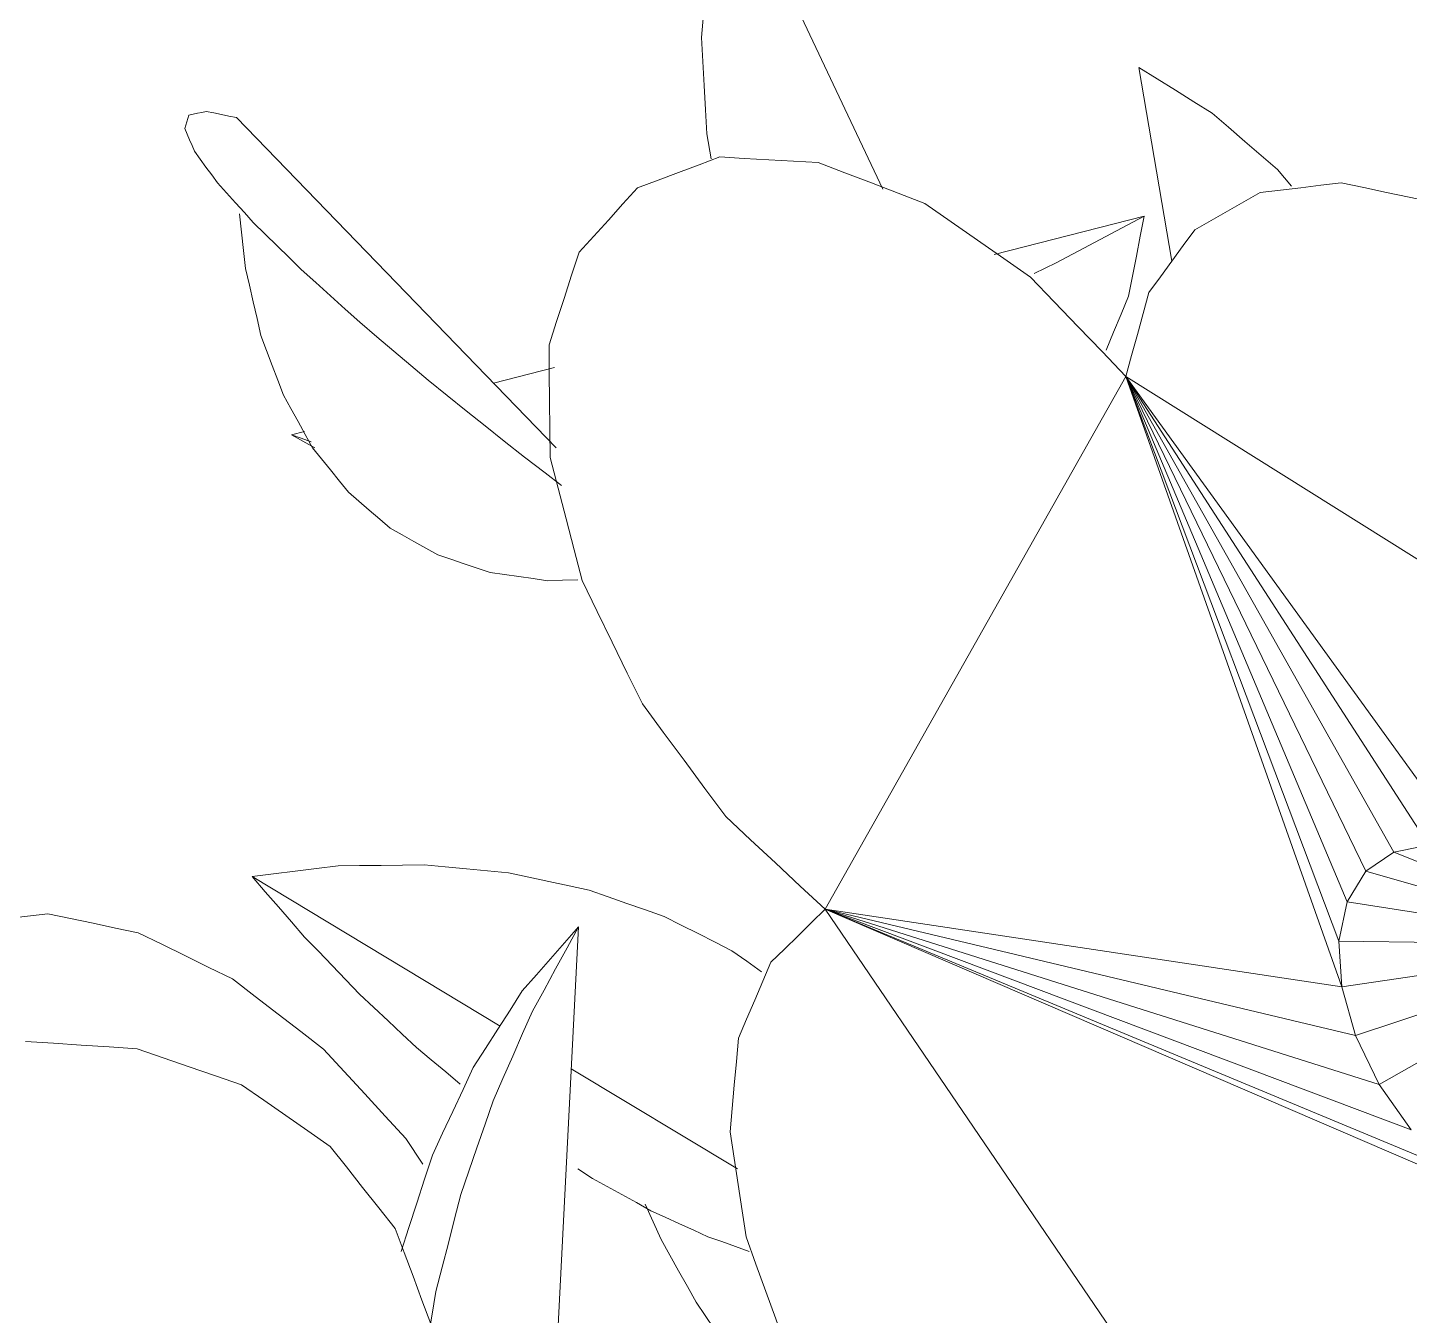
# Model space of a CAD drawing. Header units: metres. Extents: x -18.34 to -13.25, y -25.49 to -16.26.
# Drawn here: x -15.1639 to -15.0953, y -16.6287 to -16.5648 of the extents above; entities that cross this region are included whole.
import ezdxf

# ---------------------------------------------------------------- set-up
doc = ezdxf.new("R2010")
doc.units = ezdxf.units.M
doc.layers.add('Importações nas famílias', color=7, linetype='Continuous', lineweight=5)
doc.layers.add('Vegetação', color=7, linetype='Continuous', lineweight=5)

# ---------------------------------------------------------------- blocks, each defined once
blk = doc.blocks.new('Planta_pergolado_12200 - plantas pergolado_skp_Component_12-V1388-Pavimento 02 - Executivo')
at = {"layer": 'Importações nas famílias', "color": 9, "flags": 128}
for points in [[(0.100281, 0.034862), (0.09968, 0.034325), (0.09908, 0.033788)], [(0.09908, 0.033788), (0.098544, 0.033128), (0.098009, 0.032468), (0.097473, 0.031808), (0.096938, 0.031148)], [(0.096938, 0.031148), (0.09648, 0.03038), (0.096022, 0.029612)]]:
    blk.add_lwpolyline(points, dxfattribs=at)
blk = doc.blocks.new('Planta_pergolado_12200 - plantas pergolado_skp_Component_12-V1389-Pavimento 02 - Executivo')
at = {"layer": 'Importações nas famílias', "color": 9, "flags": 128}
for points in [[(0.139954, 0.03101), (0.139145, 0.030566), (0.138306, 0.030106)], [(0.138306, 0.030106), (0.137562, 0.029542), (0.136817, 0.028978), (0.136073, 0.028414)]]:
    blk.add_lwpolyline(points, dxfattribs=at)
blk = doc.blocks.new('Planta_pergolado_12200 - plantas pergolado_skp_Component_12-V7-Pavimento 02 - Executivo')
at = {"layer": 'Importações nas famílias', "color": 9, "flags": 128}
for points in [[(0.146968, 0.033379), (0.147629, 0.033025), (0.14829, 0.032671), (0.14895, 0.032316), (0.149611, 0.031962)], [(0.149611, 0.031962), (0.150378, 0.031639), (0.151146, 0.031315), (0.151913, 0.030992), (0.15268, 0.030668)], [(0.15268, 0.030668), (0.153536, 0.030383), (0.154392, 0.030098)]]:
    blk.add_lwpolyline(points, dxfattribs=at)
blk = doc.blocks.new('Planta_pergolado_12200 - plantas pergolado_skp_Component_17-V1390-Pavimento 02 - Executivo')
at = {"layer": 'Importações nas famílias', "color": 9}
for p, q in [((0.129426, 0.045015), (0.129352, 0.045903)), ((0.13152, 0.03763), (0.131239, 0.038208)), ((0.146293, 0.033744), (0.145722, 0.03305)), ((0.145722, 0.03305), (0.145056, 0.032615)), ((0.137345, 0.031307), (0.13668, 0.031743))]:
    blk.add_line(p, q, dxfattribs=at)
at = {"layer": 'Importações nas famílias', "color": 9, "flags": 128}
blk.add_lwpolyline([(0.139488, 0.030861), (0.138774, 0.03101), (0.13806, 0.031159), (0.137345, 0.031307)], dxfattribs=at)
blk = doc.blocks.new('Planta_pergolado_12200 - plantas pergolado_skp_Component_16-V1391-Pavimento 02 - Executivo')
for name in ['Planta_pergolado_12200 - plantas pergolado_skp_Component_17-V1390-Pavimento 02 - Executivo', 'Planta_pergolado_12200 - plantas pergolado_skp_Component_12-V1388-Pavimento 02 - Executivo', 'Planta_pergolado_12200 - plantas pergolado_skp_Component_12-V7-Pavimento 02 - Executivo', 'Planta_pergolado_12200 - plantas pergolado_skp_Component_12-V1389-Pavimento 02 - Executivo']:
    blk.add_blockref(name, (0, 0))
blk = doc.blocks.new('Planta_pergolado_12200 - plantas pergolado_skp_Component_12-V19-Pavimento 02 - Executivo')
at = {"layer": 'Importações nas famílias', "color": 9, "flags": 128}
for points in [[(0.141649, 0.037965), (0.140953, 0.038168), (0.140257, 0.03837), (0.139562, 0.038573)], [(0.142981, 0.037264), (0.142315, 0.037615), (0.141649, 0.037965)]]:
    blk.add_lwpolyline(points, dxfattribs=at)
blk = doc.blocks.new('Planta_pergolado_12200 - plantas pergolado_skp_Component_16-V1401-Pavimento 02 - Executivo')
blk.add_blockref('Planta_pergolado_12200 - plantas pergolado_skp_Component_12-V19-Pavimento 02 - Executivo', (0, 0))
blk = doc.blocks.new('Planta_pergolado_12200 - plantas pergolado_skp_-V1406-Pavimento 02 - Executivo')
blk.add_blockref('Planta_pergolado_12200 - plantas pergolado_skp_Component_16-V1401-Pavimento 02 - Executivo', (0, 0))
blk = doc.blocks.new('Planta_pergolado_12200 - plantas pergolado_skp_-V1407-Pavimento 02 - Executivo')
at = {"xscale": 1.254472261797389, "yscale": 1.254472261797389, "zscale": 1.254472261797389, "rotation": 44.99999999999149}
blk.add_blockref('Planta_pergolado_12200 - plantas pergolado_skp_-V1406-Pavimento 02 - Executivo', (0.101937, -0.102346), dxfattribs=at)
blk.add_blockref('Planta_pergolado_12200 - plantas pergolado_skp_Component_16-V1391-Pavimento 02 - Executivo', (0, 0))
blk = doc.blocks.new('Planta_pergolado_12200 - plantas pergolado_skp_Component_12-V1468-Pavimento 02 - Executivo')
at = {"layer": 'Importações nas famílias', "color": 9}
for p, q in [((0.142039, 0.024325), (0.145149, 0.03287)), ((0.14444, 0.031897), (0.144658, 0.032255))]:
    blk.add_line(p, q, dxfattribs=at)
at = {"layer": 'Importações nas famílias', "color": 9, "flags": 128}
for points in [[(0.1435, 0.030127), (0.143735, 0.030569), (0.14397, 0.031012), (0.144205, 0.031454), (0.14444, 0.031897)], [(0.139954, 0.03101), (0.139145, 0.030566), (0.138306, 0.030106)], [(0.138306, 0.030106), (0.137562, 0.029542), (0.136817, 0.028978), (0.136073, 0.028414)], [(0.142506, 0.028037), (0.142754, 0.02856), (0.143003, 0.029082), (0.143251, 0.029605), (0.1435, 0.030127)], [(0.141469, 0.025652), (0.141728, 0.026248), (0.141987, 0.026845), (0.142246, 0.027441), (0.142506, 0.028037)], [(0.140935, 0.024324), (0.141202, 0.024988), (0.141469, 0.025652)]]:
    blk.add_lwpolyline(points, dxfattribs=at)
blk = doc.blocks.new('Planta_pergolado_12200 - plantas pergolado_skp_Component_12-V114-Pavimento 02 - Executivo')
at = {"layer": 'Importações nas famílias', "color": 9}
blk.add_line((0.146429, 0.033756), (0.146968, 0.033379), dxfattribs=at)
at = {"layer": 'Importações nas famílias', "color": 9, "flags": 128}
for points in [[(0.146968, 0.033379), (0.147629, 0.033025), (0.14829, 0.032671), (0.14895, 0.032316), (0.149611, 0.031962)], [(0.149611, 0.031962), (0.150378, 0.031639), (0.151146, 0.031315), (0.151913, 0.030992), (0.15268, 0.030668)], [(0.15268, 0.030668), (0.153536, 0.030383), (0.154392, 0.030098)]]:
    blk.add_lwpolyline(points, dxfattribs=at)
blk = doc.blocks.new('Planta_pergolado_12200 - plantas pergolado_skp_Component_17-V1469-Pavimento 02 - Executivo')
at = {"layer": 'Importações nas famílias', "color": 9}
for p, q in [((0.129426, 0.045015), (0.129352, 0.045903)), ((0.13152, 0.03763), (0.131239, 0.038208)), ((0.137345, 0.031307), (0.13668, 0.031743))]:
    blk.add_line(p, q, dxfattribs=at)
at = {"layer": 'Importações nas famílias', "color": 9, "flags": 128}
for points in [[(0.148008, 0.035823), (0.147437, 0.03513), (0.146865, 0.034437), (0.146293, 0.033744), (0.145722, 0.03305)], [(0.145722, 0.03305), (0.145056, 0.032615), (0.144391, 0.032179), (0.143725, 0.031743), (0.143059, 0.031307)], [(0.140202, 0.030713), (0.139488, 0.030861), (0.138774, 0.03101), (0.13806, 0.031159), (0.137345, 0.031307)], [(0.143059, 0.031307), (0.142345, 0.031159), (0.141631, 0.03101), (0.140917, 0.030861), (0.140202, 0.030713)]]:
    blk.add_lwpolyline(points, dxfattribs=at)
blk = doc.blocks.new('Planta_pergolado_12200 - plantas pergolado_skp_Component_16-V1470-Pavimento 02 - Executivo')
for name in ['Planta_pergolado_12200 - plantas pergolado_skp_Component_17-V1469-Pavimento 02 - Executivo', 'Planta_pergolado_12200 - plantas pergolado_skp_Component_12-V1388-Pavimento 02 - Executivo', 'Planta_pergolado_12200 - plantas pergolado_skp_Component_12-V114-Pavimento 02 - Executivo', 'Planta_pergolado_12200 - plantas pergolado_skp_Component_12-V1468-Pavimento 02 - Executivo']:
    blk.add_blockref(name, (0, 0))
blk = doc.blocks.new('Planta_pergolado_12200 - plantas pergolado_skp_Component_12-V128-Pavimento 02 - Executivo')
at = {"layer": 'Importações nas famílias', "color": 9}
for p, q in [((0.139728, 0.033131), (0.144312, 0.036563)), ((0.140108, 0.03472), (0.140926, 0.035107)), ((0.124402, 0.021655), (0.126268, 0.023052)), ((0.118394, 0.018006), (0.118225, 0.01703)), ((0.118225, 0.01703), (0.118628, 0.017332))]:
    blk.add_line(p, q, dxfattribs=at)
at = {"layer": 'Importações nas famílias', "color": 9, "flags": 128}
for points in [[(0.141649, 0.037965), (0.140953, 0.038168), (0.140257, 0.03837), (0.139562, 0.038573)], [(0.144312, 0.036563), (0.143646, 0.036914), (0.142981, 0.037264), (0.142315, 0.037615), (0.141649, 0.037965)], [(0.140926, 0.035107), (0.141772, 0.035471), (0.142619, 0.035835), (0.143466, 0.036199), (0.144312, 0.036563)], [(0.118225, 0.01703), (0.11835, 0.017394), (0.118476, 0.017758)]]:
    blk.add_lwpolyline(points, dxfattribs=at)
blk = doc.blocks.new('Planta_pergolado_12200 - plantas pergolado_skp_Component_16-V1487-Pavimento 02 - Executivo')
blk.add_blockref('Planta_pergolado_12200 - plantas pergolado_skp_Component_12-V128-Pavimento 02 - Executivo', (0, 0))
blk = doc.blocks.new('Planta_pergolado_12200 - plantas pergolado_skp_-V1494-Pavimento 02 - Executivo')
blk.add_blockref('Planta_pergolado_12200 - plantas pergolado_skp_Component_16-V1487-Pavimento 02 - Executivo', (0, 0))
blk = doc.blocks.new('Planta_pergolado_12200 - plantas pergolado_skp_-V1495-Pavimento 02 - Executivo')
at = {"xscale": 1.254472261797389, "yscale": 1.254472261797389, "zscale": 1.254472261797389, "rotation": 44.99999999999149}
blk.add_blockref('Planta_pergolado_12200 - plantas pergolado_skp_-V1494-Pavimento 02 - Executivo', (0.101937, -0.102346), dxfattribs=at)
blk.add_blockref('Planta_pergolado_12200 - plantas pergolado_skp_Component_16-V1470-Pavimento 02 - Executivo', (0, 0))
blk = doc.blocks.new('Planta_pergolado_12200 - plantas pergolado_skp_-V1496-Pavimento 02 - Executivo')
at = {"rotation": 89.9999999999999}
for name in ['Planta_pergolado_12200 - plantas pergolado_skp_-V1495-Pavimento 02 - Executivo', 'Planta_pergolado_12200 - plantas pergolado_skp_-V1407-Pavimento 02 - Executivo']:
    blk.add_blockref(name, (0.696245, 0.01573), dxfattribs=at)
blk = doc.blocks.new('Planta_pergolado_12200 - plantas pergolado_skp_Component_12-V389-Pavimento 02 - Executivo')
at = {"layer": 'Importações nas famílias', "color": 9}
for p, q in [((0.186091, 0.276065), (0.177946, 0.265362)), ((0.170963, 0.262488), (0.170447, 0.261856)), ((0.17561, 0.262292), (0.170155, 0.255122))]:
    blk.add_line(p, q, dxfattribs=at)
at = {"layer": 'Importações nas famílias', "color": 9, "flags": 128}
for points in [[(0.186091, 0.276065), (0.185327, 0.275535), (0.184564, 0.275005), (0.1838, 0.274476), (0.183037, 0.273946)], [(0.186151, 0.272047), (0.186136, 0.273051), (0.186121, 0.274056), (0.186106, 0.27506), (0.186091, 0.276065)], [(0.183037, 0.273946), (0.182308, 0.273383), (0.181579, 0.27282), (0.18085, 0.272257), (0.180121, 0.271693)], [(0.180121, 0.271693), (0.179434, 0.271103), (0.178747, 0.270512), (0.178061, 0.269922), (0.177374, 0.269331)], [(0.185777, 0.268063), (0.18587, 0.269059), (0.185964, 0.270055), (0.186057, 0.271051), (0.186151, 0.272047)], [(0.177374, 0.269331), (0.176738, 0.26872), (0.176101, 0.268109), (0.175464, 0.267498)], [(0.184977, 0.264207), (0.185177, 0.265171), (0.185377, 0.266135), (0.185577, 0.267099), (0.185777, 0.268063)], [(0.183769, 0.260569), (0.184071, 0.261478), (0.184373, 0.262388), (0.184675, 0.263297), (0.184977, 0.264207)], [(0.170447, 0.261856), (0.170001, 0.261224), (0.169554, 0.260592), (0.169108, 0.259959), (0.168661, 0.259327)], [(0.182183, 0.257234), (0.18258, 0.258068), (0.182976, 0.258902), (0.183373, 0.259735), (0.183769, 0.260569)], [(0.168661, 0.259327), (0.168289, 0.258702), (0.167917, 0.258077), (0.167545, 0.257451), (0.167173, 0.256826)], [(0.167173, 0.256826), (0.166879, 0.256215), (0.166585, 0.255604), (0.166291, 0.254992)], [(0.180256, 0.254281), (0.180738, 0.255019), (0.18122, 0.255758), (0.181702, 0.256496), (0.182183, 0.257234)], [(0.179144, 0.25303), (0.1797, 0.253656), (0.180256, 0.254281)]]:
    blk.add_lwpolyline(points, dxfattribs=at)
blk = doc.blocks.new('Planta_pergolado_12200 - plantas pergolado_skp_Component_12-V390-Pavimento 02 - Executivo')
at = {"layer": 'Importações nas famílias', "color": 9}
for p, q in [((0.219014, 0.231057), (0.209893, 0.23052)), ((0.212767, 0.224606), (0.213596, 0.225169))]:
    blk.add_line(p, q, dxfattribs=at)
at = {"layer": 'Importações nas famílias', "color": 9, "flags": 128}
for points in [[(0.216531, 0.227904), (0.217152, 0.228692), (0.217773, 0.22948), (0.218393, 0.230269), (0.219014, 0.231057)], [(0.213596, 0.225169), (0.21433, 0.225853), (0.215064, 0.226536), (0.215797, 0.22722), (0.216531, 0.227904)]]:
    blk.add_lwpolyline(points, dxfattribs=at)
blk = doc.blocks.new('Planta_pergolado_12200 - plantas pergolado_skp_Component_16-V1767-Pavimento 02 - Executivo')
for name in ['Planta_pergolado_12200 - plantas pergolado_skp_Component_12-V389-Pavimento 02 - Executivo', 'Planta_pergolado_12200 - plantas pergolado_skp_Component_12-V390-Pavimento 02 - Executivo']:
    blk.add_blockref(name, (0, 0))
blk = doc.blocks.new('Planta_pergolado_12200 - plantas pergolado_skp_Component_12-V1768-Pavimento 02 - Executivo')
at = {"layer": 'Importações nas famílias', "color": 9}
for p, q in [((0.170963, 0.262488), (0.170447, 0.261856)), ((0.183373, 0.259735), (0.183769, 0.260569)), ((0.182625, 0.258163), (0.182976, 0.258902)), ((0.182183, 0.257234), (0.18258, 0.258068))]:
    blk.add_line(p, q, dxfattribs=at)
at = {"layer": 'Importações nas famílias', "color": 9, "flags": 128}
for points in [[(0.184564, 0.275005), (0.1838, 0.274476), (0.183037, 0.273946)], [(0.186151, 0.272047), (0.186136, 0.273051), (0.186121, 0.274056)], [(0.183037, 0.273946), (0.182308, 0.273383), (0.181579, 0.27282), (0.18085, 0.272257), (0.180121, 0.271693)], [(0.180121, 0.271693), (0.179434, 0.271103), (0.178747, 0.270512), (0.178061, 0.269922), (0.177374, 0.269331)], [(0.185777, 0.268063), (0.18587, 0.269059), (0.185964, 0.270055), (0.186057, 0.271051), (0.186151, 0.272047)], [(0.177374, 0.269331), (0.176738, 0.26872), (0.176101, 0.268109), (0.175464, 0.267498)], [(0.184977, 0.264207), (0.185177, 0.265171), (0.185377, 0.266135), (0.185577, 0.267099), (0.185777, 0.268063)], [(0.183769, 0.260569), (0.184071, 0.261478), (0.184373, 0.262388), (0.184675, 0.263297), (0.184977, 0.264207)], [(0.170447, 0.261856), (0.170001, 0.261224), (0.169554, 0.260592), (0.169108, 0.259959), (0.168661, 0.259327)], [(0.168661, 0.259327), (0.168289, 0.258702), (0.167917, 0.258077), (0.167545, 0.257451), (0.167173, 0.256826)], [(0.167173, 0.256826), (0.166879, 0.256215), (0.166585, 0.255604), (0.166291, 0.254992)], [(0.180256, 0.254281), (0.180738, 0.255019), (0.18122, 0.255758), (0.181702, 0.256496), (0.182183, 0.257234)], [(0.179144, 0.25303), (0.1797, 0.253656), (0.180256, 0.254281)]]:
    blk.add_lwpolyline(points, dxfattribs=at)
blk = doc.blocks.new('Planta_pergolado_12200 - plantas pergolado_skp_Component_12-V395-Pavimento 02 - Executivo')
at = {"layer": 'Importações nas famílias', "color": 9}
blk.add_line((0.212767, 0.224606), (0.213596, 0.225169), dxfattribs=at)
at = {"layer": 'Importações nas famílias', "color": 9, "flags": 128}
for points in [[(0.216531, 0.227904), (0.217152, 0.228692), (0.217773, 0.22948)], [(0.213596, 0.225169), (0.21433, 0.225853), (0.215064, 0.226536), (0.215797, 0.22722), (0.216531, 0.227904)]]:
    blk.add_lwpolyline(points, dxfattribs=at)
blk = doc.blocks.new('Planta_pergolado_12200 - plantas pergolado_skp_Component_16-V1773-Pavimento 02 - Executivo')
for name in ['Planta_pergolado_12200 - plantas pergolado_skp_Component_12-V1768-Pavimento 02 - Executivo', 'Planta_pergolado_12200 - plantas pergolado_skp_Component_12-V395-Pavimento 02 - Executivo']:
    blk.add_blockref(name, (0, 0))
blk = doc.blocks.new('Planta_pergolado_12200 - plantas pergolado_skp_-V1798-Pavimento 02 - Executivo')
for name in ['Planta_pergolado_12200 - plantas pergolado_skp_Component_16-V1767-Pavimento 02 - Executivo', 'Planta_pergolado_12200 - plantas pergolado_skp_Component_16-V1773-Pavimento 02 - Executivo']:
    blk.add_blockref(name, (0, 0))
blk = doc.blocks.new('Planta_pergolado_12200 - plantas pergolado_skp_-V1872-Pavimento 02 - Executivo')
at = {"rotation": 89.9999999999999}
blk.add_blockref('Planta_pergolado_12200 - plantas pergolado_skp_-V1798-Pavimento 02 - Executivo', (0.274037, 0.01573), dxfattribs=at)
blk = doc.blocks.new('Planta_pergolado_12200 - plantas pergolado_skp_Component_17-V2016-Pavimento 02 - Executivo')
at = {"layer": 'Importações nas famílias', "color": 9, "flags": 128}
for points in [[(-0.26498, -0.353858), (-0.266165, -0.354303), (-0.267349, -0.354748), (-0.268534, -0.355193), (-0.269719, -0.355639)], [(-0.269719, -0.355639), (-0.270738, -0.356445), (-0.271756, -0.357251), (-0.272775, -0.358057), (-0.273793, -0.358863)], [(-0.273793, -0.358863), (-0.274559, -0.359961), (-0.275324, -0.361059), (-0.276089, -0.362157), (-0.276854, -0.363256)], [(-0.276854, -0.363256), (-0.277301, -0.364552), (-0.277747, -0.365848), (-0.278194, -0.367145), (-0.27864, -0.368441)], [(-0.27864, -0.368441), (-0.27873, -0.369825), (-0.27882, -0.371208), (-0.278909, -0.372592), (-0.278999, -0.373976)]]:
    blk.add_lwpolyline(points, dxfattribs=at)
blk = doc.blocks.new('Planta_pergolado_12200 - plantas pergolado_skp_Component_16-V2017-Pavimento 02 - Executivo')
blk.add_blockref('Planta_pergolado_12200 - plantas pergolado_skp_Component_17-V2016-Pavimento 02 - Executivo', (0, 0))
blk = doc.blocks.new('Planta_pergolado_12200 - plantas pergolado_skp_Component_17-V2039-Pavimento 02 - Executivo')
at = {"layer": 'Importações nas famílias', "color": 9}
for p, q in [((-0.295201, -0.292594), (-0.312009, -0.319373)), ((-0.283779, -0.294579), (-0.288401, -0.306083)), ((-0.283779, -0.294579), (-0.287445, -0.307469)), ((-0.283779, -0.294579), (-0.285938, -0.308397)), ((-0.283779, -0.294579), (-0.283984, -0.308805)), ((-0.283779, -0.294579), (-0.281716, -0.308663)), ((-0.283779, -0.294579), (-0.279289, -0.307983)), ((-0.283779, -0.294579), (-0.276867, -0.306811)), ((-0.271516, -0.301684), (-0.285564, -0.334299)), ((-0.288446, -0.302341), (-0.312009, -0.319373)), ((-0.272691, -0.303335), (-0.285564, -0.334299)), ((-0.288743, -0.304334), (-0.312009, -0.319373)), ((-0.288674, -0.304685), (-0.288401, -0.306083)), ((-0.274617, -0.305225), (-0.285564, -0.334299)), ((-0.274617, -0.305225), (-0.276867, -0.306811)), ((-0.312009, -0.319373), (-0.288401, -0.306083)), ((-0.288401, -0.306083), (-0.287445, -0.307469)), ((-0.276867, -0.306811), (-0.285564, -0.334299)), ((-0.276867, -0.306811), (-0.279289, -0.307983)), ((-0.312009, -0.319373), (-0.287445, -0.307469)), ((-0.287445, -0.307469), (-0.285938, -0.308397)), ((-0.285938, -0.308397), (-0.312009, -0.319373)), ((-0.285938, -0.308397), (-0.283984, -0.308805)), ((-0.279289, -0.307983), (-0.285564, -0.334299)), ((-0.285564, -0.334299), (-0.246916, -0.307988)), ((-0.279289, -0.307983), (-0.281716, -0.308663)), ((-0.312009, -0.319373), (-0.281716, -0.308663)), ((-0.283984, -0.308805), (-0.312009, -0.319373)), ((-0.281716, -0.308663), (-0.285564, -0.334299)), ((-0.283984, -0.308805), (-0.281716, -0.308663)), ((-0.285564, -0.334299), (-0.312009, -0.319373))]:
    blk.add_line(p, q, dxfattribs=at)
at = {"layer": 'Importações nas famílias', "color": 9, "flags": 128}
for points in [[(-0.321611, -0.308692), (-0.321376, -0.307569), (-0.321141, -0.306446), (-0.320907, -0.305323), (-0.320672, -0.3042)], [(-0.321135, -0.312702), (-0.321254, -0.3117), (-0.321373, -0.310697), (-0.321492, -0.309695), (-0.321611, -0.308692)], [(-0.319278, -0.315955), (-0.319742, -0.315142), (-0.320207, -0.314329), (-0.320671, -0.313515), (-0.321135, -0.312702)], [(-0.316165, -0.31823), (-0.316943, -0.317662), (-0.317721, -0.317093), (-0.3185, -0.316524), (-0.319278, -0.315955)], [(-0.312009, -0.319373), (-0.313048, -0.319087), (-0.314087, -0.318802), (-0.315126, -0.318516), (-0.316165, -0.31823)], [(-0.316942, -0.324112), (-0.315708, -0.322927), (-0.314475, -0.321743), (-0.313242, -0.320558), (-0.312009, -0.319373)], [(-0.320586, -0.329351), (-0.319675, -0.328041), (-0.318764, -0.326732), (-0.317853, -0.325422), (-0.316942, -0.324112)], [(-0.32263, -0.334641), (-0.322119, -0.333319), (-0.321608, -0.331996), (-0.321097, -0.330674), (-0.320586, -0.329351)], [(-0.285564, -0.334299), (-0.286713, -0.335532), (-0.287862, -0.336764), (-0.289012, -0.337996), (-0.290161, -0.339229)], [(-0.282933, -0.336988), (-0.28359, -0.336316), (-0.284248, -0.335644), (-0.284906, -0.334972), (-0.285564, -0.334299)], [(-0.322898, -0.339531), (-0.322831, -0.338309), (-0.322764, -0.337086), (-0.322697, -0.335864), (-0.32263, -0.334641)], [(-0.263877, -0.336257), (-0.265233, -0.336748), (-0.266589, -0.337238), (-0.267944, -0.337729), (-0.2693, -0.338219)], [(-0.279163, -0.338598), (-0.280106, -0.338195), (-0.281048, -0.337793), (-0.28199, -0.337391), (-0.282933, -0.336988)], [(-0.274513, -0.339017), (-0.275676, -0.338913), (-0.276838, -0.338808), (-0.278001, -0.338703), (-0.279163, -0.338598)], [(-0.2693, -0.338219), (-0.270603, -0.338419), (-0.271906, -0.338618), (-0.27321, -0.338818), (-0.274513, -0.339017)], [(-0.290161, -0.339229), (-0.29156, -0.340263), (-0.292959, -0.341297), (-0.294358, -0.342332), (-0.295757, -0.343366)], [(-0.321369, -0.343602), (-0.321752, -0.342585), (-0.322134, -0.341567), (-0.322516, -0.340549), (-0.322898, -0.339531)], [(-0.295757, -0.343366), (-0.297286, -0.344114), (-0.298815, -0.344861), (-0.300345, -0.345609), (-0.301874, -0.346357)], [(-0.318173, -0.346507), (-0.318972, -0.345781), (-0.319771, -0.345055), (-0.32057, -0.344329), (-0.321369, -0.343602)], [(-0.313583, -0.347997), (-0.31473, -0.347625), (-0.315878, -0.347252), (-0.317025, -0.34688), (-0.318173, -0.346507)], [(-0.301874, -0.346357), (-0.303403, -0.346754), (-0.304932, -0.347151), (-0.306461, -0.347549), (-0.30799, -0.347946)], [(-0.30799, -0.347946), (-0.309388, -0.347959), (-0.310787, -0.347972), (-0.312185, -0.347985), (-0.313583, -0.347997)]]:
    blk.add_lwpolyline(points, dxfattribs=at)
blk = doc.blocks.new('Planta_pergolado_12200 - plantas pergolado_skp_Component_16-V2040-Pavimento 02 - Executivo')
blk.add_blockref('Planta_pergolado_12200 - plantas pergolado_skp_Component_17-V2039-Pavimento 02 - Executivo', (0, 0))
blk = doc.blocks.new('Planta_pergolado_12200 - plantas pergolado_skp_Component_12-V726-Pavimento 02 - Executivo')
at = {"layer": 'Importações nas famílias', "color": 9}
for p, q in [((-0.321302, -0.331431), (-0.337487, -0.339088)), ((-0.324043, -0.340176), (-0.322805, -0.339957))]:
    blk.add_line(p, q, dxfattribs=at)
at = {"layer": 'Importações nas famílias', "color": 9, "flags": 128}
for points in [[(-0.337487, -0.339088), (-0.336454, -0.339332), (-0.33542, -0.339577), (-0.334386, -0.339822), (-0.333352, -0.340067)], [(-0.333352, -0.340067), (-0.332223, -0.340159), (-0.331094, -0.34025), (-0.329965, -0.340341), (-0.328835, -0.340433)], [(-0.328835, -0.340433), (-0.327637, -0.340368), (-0.326439, -0.340304), (-0.325241, -0.34024), (-0.324043, -0.340176)]]:
    blk.add_lwpolyline(points, dxfattribs=at)
blk = doc.blocks.new('Planta_pergolado_12200 - plantas pergolado_skp_Component_12-V727-Pavimento 02 - Executivo')
at = {"layer": 'Importações nas famílias', "color": 9}
blk.add_line((-0.308457, -0.347645), (-0.324856, -0.363501), dxfattribs=at)
at = {"layer": 'Importações nas famílias', "color": 9, "flags": 128}
for points in [[(-0.301905, -0.346566), (-0.301888, -0.347323), (-0.30187, -0.348079)], [(-0.308789, -0.350229), (-0.308004, -0.34921), (-0.307219, -0.34819), (-0.306598, -0.347385)], [(-0.30187, -0.348079), (-0.301972, -0.348787), (-0.302073, -0.349496), (-0.302174, -0.350204), (-0.302275, -0.350913)], [(-0.311827, -0.354003), (-0.311068, -0.35306), (-0.310308, -0.352116), (-0.309548, -0.351172), (-0.308789, -0.350229)], [(-0.302275, -0.350913), (-0.302494, -0.351565), (-0.302712, -0.352217), (-0.302931, -0.352869), (-0.303149, -0.353522)], [(-0.303149, -0.353522), (-0.303483, -0.354111), (-0.303816, -0.3547), (-0.30415, -0.355289), (-0.304483, -0.355878)], [(-0.314694, -0.357387), (-0.313977, -0.356541), (-0.31326, -0.355695), (-0.312544, -0.354849), (-0.311827, -0.354003)], [(-0.304483, -0.355878), (-0.304928, -0.356397), (-0.305373, -0.356916), (-0.305817, -0.357435), (-0.306262, -0.357954)], [(-0.31732, -0.360299), (-0.316664, -0.359571), (-0.316007, -0.358843), (-0.31535, -0.358115), (-0.314694, -0.357387)], [(-0.306262, -0.357954), (-0.306813, -0.358398), (-0.307364, -0.358842), (-0.307915, -0.359285), (-0.308466, -0.359729)], [(-0.308466, -0.359729), (-0.309117, -0.360092), (-0.309768, -0.360455), (-0.310419, -0.360818), (-0.31107, -0.361181)], [(-0.319646, -0.362673), (-0.319064, -0.36208), (-0.318483, -0.361486), (-0.317902, -0.360893), (-0.31732, -0.360299)], [(-0.31107, -0.361181), (-0.311814, -0.361459), (-0.312558, -0.361737), (-0.313302, -0.362016), (-0.314046, -0.362294)], [(-0.321615, -0.364452), (-0.321123, -0.364008), (-0.320631, -0.363563), (-0.320138, -0.363118), (-0.319646, -0.362673)], [(-0.314046, -0.362294), (-0.314875, -0.362485), (-0.315704, -0.362676), (-0.316532, -0.362867), (-0.317361, -0.363057)], [(-0.317361, -0.363057), (-0.318265, -0.363158), (-0.319169, -0.363259), (-0.320074, -0.36336)], [(-0.324856, -0.363501), (-0.324932, -0.36388), (-0.325007, -0.364259), (-0.325083, -0.364637), (-0.325158, -0.365016)], [(-0.323183, -0.365595), (-0.322791, -0.365309), (-0.322399, -0.365024), (-0.322007, -0.364738), (-0.321615, -0.364452)], [(-0.325158, -0.365016), (-0.325113, -0.365232), (-0.325067, -0.365448), (-0.325021, -0.365664), (-0.324976, -0.36588)], [(-0.324976, -0.36588), (-0.32481, -0.365929), (-0.324644, -0.365978), (-0.324478, -0.366026), (-0.324312, -0.366075)], [(-0.324312, -0.366075), (-0.32403, -0.365955), (-0.323747, -0.365835), (-0.323465, -0.365715), (-0.323183, -0.365595)]]:
    blk.add_lwpolyline(points, dxfattribs=at)
blk = doc.blocks.new('Planta_pergolado_12200 - plantas pergolado_skp_Component_16-V2042-Pavimento 02 - Executivo')
for name in ['Planta_pergolado_12200 - plantas pergolado_skp_Component_12-V726-Pavimento 02 - Executivo', 'Planta_pergolado_12200 - plantas pergolado_skp_Component_12-V727-Pavimento 02 - Executivo']:
    blk.add_blockref(name, (0, 0))
blk = doc.blocks.new('Planta_pergolado_12200 - plantas pergolado_skp_Component_12-V2051-Pavimento 02 - Executivo')
at = {"layer": 'Importações nas famílias', "color": 9}
for p, q in [((-0.284695, -0.346532), (-0.229003, -0.349379)), ((-0.232951, -0.351807), (-0.233989, -0.352275))]:
    blk.add_line(p, q, dxfattribs=at)
at = {"layer": 'Importações nas famílias', "color": 9, "flags": 128}
for points in [[(-0.281513, -0.349324), (-0.282308, -0.348626), (-0.283104, -0.347928), (-0.283899, -0.34723), (-0.284695, -0.346532)], [(-0.284695, -0.346532), (-0.283647, -0.347104), (-0.282599, -0.347675), (-0.281551, -0.348247), (-0.280503, -0.348819)], [(-0.280503, -0.348819), (-0.279391, -0.349308), (-0.278279, -0.349797), (-0.277167, -0.350286), (-0.276055, -0.350775)], [(-0.277704, -0.35176), (-0.278656, -0.351151), (-0.279608, -0.350542), (-0.280561, -0.349933), (-0.281513, -0.349324)], [(-0.233115, -0.351242), (-0.232087, -0.350776), (-0.231059, -0.350311), (-0.230031, -0.349845), (-0.229003, -0.349379)], [(-0.229003, -0.349379), (-0.22999, -0.349986), (-0.230977, -0.350593), (-0.231964, -0.3512), (-0.232951, -0.351807)], [(-0.276055, -0.350775), (-0.274891, -0.351175), (-0.273727, -0.351576), (-0.272563, -0.351977), (-0.271399, -0.352377)], [(-0.237496, -0.352746), (-0.236401, -0.35237), (-0.235305, -0.351994), (-0.23421, -0.351618), (-0.233115, -0.351242)], [(-0.273359, -0.353782), (-0.274445, -0.353277), (-0.275531, -0.352771), (-0.276618, -0.352266), (-0.277704, -0.35176)], [(-0.271399, -0.352377), (-0.270196, -0.352685), (-0.268993, -0.352993), (-0.267791, -0.353301), (-0.266588, -0.353609)], [(-0.242099, -0.353875), (-0.240948, -0.353593), (-0.239798, -0.353311), (-0.238647, -0.353028), (-0.237496, -0.352746)], [(-0.235182, -0.352814), (-0.236298, -0.353317), (-0.237413, -0.35382)], [(-0.268578, -0.355344), (-0.269773, -0.354953), (-0.270969, -0.354563), (-0.272164, -0.354173), (-0.273359, -0.353782)], [(-0.266588, -0.353609), (-0.26536, -0.353821), (-0.264131, -0.354032)], [(-0.246872, -0.354617), (-0.245679, -0.354431), (-0.244485, -0.354246), (-0.243292, -0.354061), (-0.242099, -0.353875)], [(-0.237413, -0.35382), (-0.23863, -0.354208), (-0.239848, -0.354596), (-0.241065, -0.354984), (-0.242283, -0.355371)], [(-0.256465, -0.354911), (-0.255476, -0.354922), (-0.254238, -0.354936), (-0.253, -0.354949), (-0.251762, -0.354963)], [(-0.251762, -0.354963), (-0.250539, -0.354876), (-0.249317, -0.35479), (-0.248094, -0.354703), (-0.246872, -0.354617)], [(-0.242283, -0.355371), (-0.243574, -0.355635), (-0.244865, -0.355898), (-0.246156, -0.356161), (-0.247447, -0.356424)], [(-0.247447, -0.356424), (-0.248781, -0.356557), (-0.250116, -0.356689), (-0.25145, -0.356821), (-0.252711, -0.356947)]]:
    blk.add_lwpolyline(points, dxfattribs=at)
blk = doc.blocks.new('Planta_pergolado_12200 - plantas pergolado_skp_Component_17-V2053-Pavimento 02 - Executivo')
at = {"layer": 'Importações nas famílias', "color": 9}
blk.add_line((-0.274182, -0.355105), (-0.272908, -0.354268), dxfattribs=at)
at = {"layer": 'Importações nas famílias', "color": 9, "flags": 128}
for points in [[(-0.278622, -0.359183), (-0.277512, -0.358164), (-0.276402, -0.357144), (-0.275292, -0.356125), (-0.274182, -0.355105)], [(-0.282106, -0.363711), (-0.281235, -0.362579), (-0.280364, -0.361447), (-0.279493, -0.360315), (-0.278622, -0.359183)], [(-0.284395, -0.368381), (-0.283823, -0.367213), (-0.28325, -0.366046), (-0.282678, -0.364879), (-0.282106, -0.363711)], [(-0.285334, -0.372873), (-0.285099, -0.37175), (-0.284864, -0.370627), (-0.28463, -0.369504), (-0.284395, -0.368381)], [(-0.284858, -0.376883), (-0.284977, -0.375881), (-0.285096, -0.374878), (-0.285215, -0.373876), (-0.285334, -0.372873)]]:
    blk.add_lwpolyline(points, dxfattribs=at)
blk = doc.blocks.new('Planta_pergolado_12200 - plantas pergolado_skp_Component_16-V2054-Pavimento 02 - Executivo')
for name in ['Planta_pergolado_12200 - plantas pergolado_skp_Component_17-V2053-Pavimento 02 - Executivo', 'Planta_pergolado_12200 - plantas pergolado_skp_Component_12-V2051-Pavimento 02 - Executivo']:
    blk.add_blockref(name, (0, 0))
blk = doc.blocks.new('Planta_pergolado_12200 - plantas pergolado_skp_-V2058-Pavimento 02 - Executivo')
for name in ['Planta_pergolado_12200 - plantas pergolado_skp_Component_16-V2040-Pavimento 02 - Executivo', 'Planta_pergolado_12200 - plantas pergolado_skp_Component_16-V2054-Pavimento 02 - Executivo', 'Planta_pergolado_12200 - plantas pergolado_skp_Component_16-V2042-Pavimento 02 - Executivo']:
    blk.add_blockref(name, (0, 0))
blk = doc.blocks.new('Planta_pergolado_12200 - plantas pergolado_skp_-V2059-Pavimento 02 - Executivo')
for name in ['Planta_pergolado_12200 - plantas pergolado_skp_-V2058-Pavimento 02 - Executivo', 'Planta_pergolado_12200 - plantas pergolado_skp_Component_16-V2017-Pavimento 02 - Executivo']:
    blk.add_blockref(name, (0, 0))
blk = doc.blocks.new('Planta_pergolado_12200 - plantas pergolado_skp_-V2183-Pavimento 02 - Executivo')
blk.add_blockref('Planta_pergolado_12200 - plantas pergolado_skp_-V2059-Pavimento 02 - Executivo', (0, 0))
blk = doc.blocks.new('Planta_pergolado_12200 - Planta_pergolado_12200-V2477-Pavimento 02 - Executivo')
at = {"xscale": 1.068436298615139, "yscale": 1.068436298615139, "zscale": -1.068436298615139, "rotation": 96.20000000000395}
blk.add_blockref('Planta_pergolado_12200 - plantas pergolado_skp_-V1872-Pavimento 02 - Executivo', (-0.073046, -0.337289), dxfattribs=at)
at = {"extrusion": (0, 0, -1), "xscale": 1.068436298615139, "yscale": 1.068436298615139, "zscale": -1.068436298615139, "rotation": 263.7999999999961}
blk.add_blockref('Planta_pergolado_12200 - plantas pergolado_skp_-V1496-Pavimento 02 - Executivo', (0.167087, 0.38397), dxfattribs=at)
blk.add_blockref('Planta_pergolado_12200 - plantas pergolado_skp_-V2183-Pavimento 02 - Executivo', (0, 0))

msp = doc.modelspace()

# ---------------------------------------------------------------- block references
at = {"layer": 'Vegetação', "color": 9, "rotation": 270.0000000000001}
msp.add_blockref('Planta_pergolado_12200 - Planta_pergolado_12200-V2477-Pavimento 02 - Executivo', (-14.79, -16.894101), dxfattribs=at)

doc.saveas('drawing.dxf')
